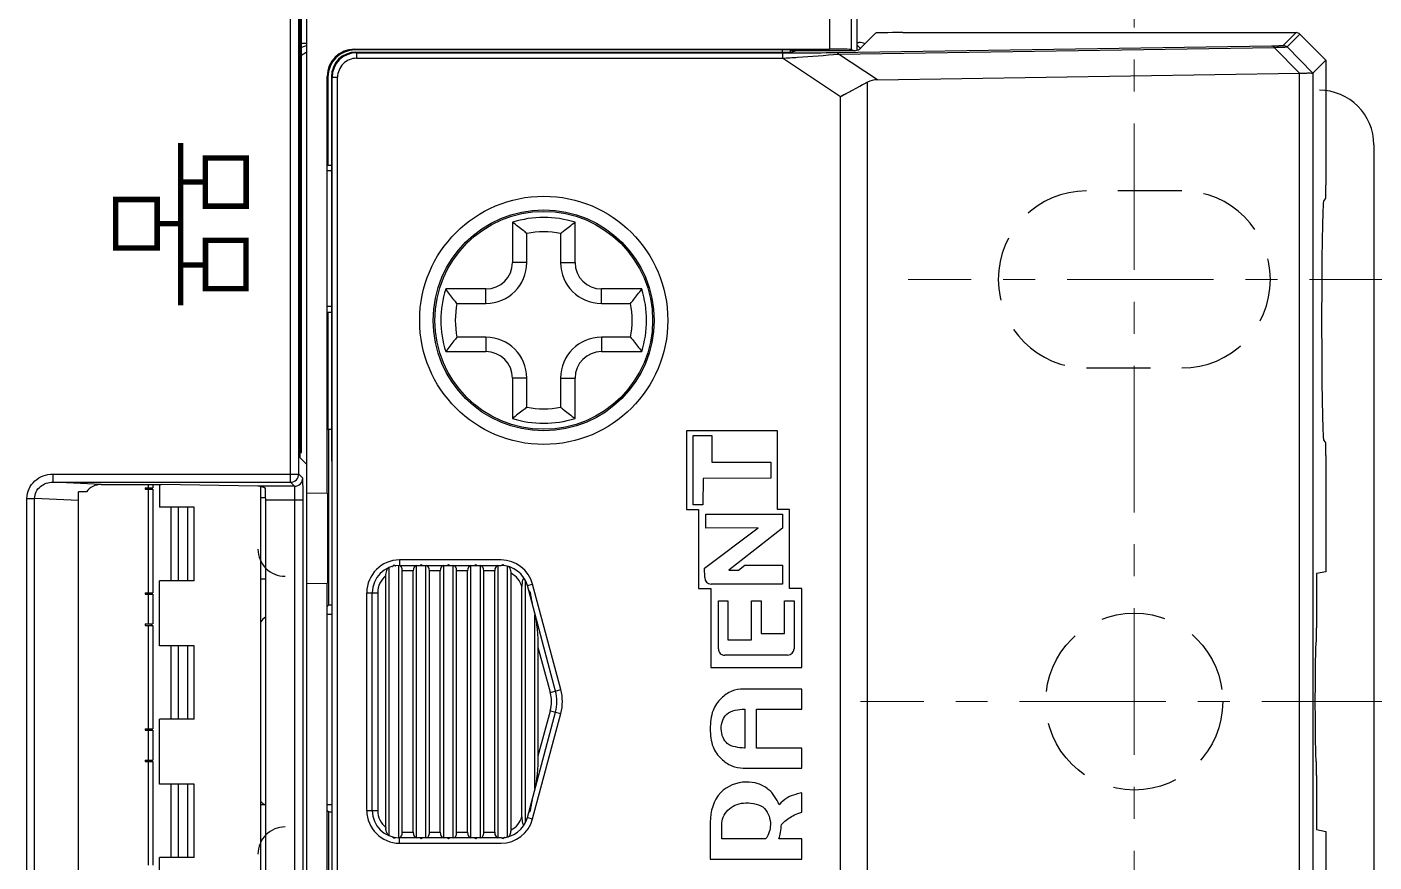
# Model space of a CAD drawing. Header units: millimetres. Extents: x 509 to 2357, y -197 to 647.
# Drawn here: x 2121.58 to 2171.08, y 577.44 to 608.11 of the extents above; entities that cross this region are included whole.
import ezdxf

# ---------------------------------------------------------------- set-up
doc = ezdxf.new("R2010")
doc.units = ezdxf.units.MM
doc.linetypes.add('CENTER', pattern=[17.8, 10.75, -2.35, 2.35, -2.35])
doc.linetypes.add('HIDDEN', pattern=[3.525, 2.35, -1.175])
doc.layers.get('0').update_dxf_attribs({"linetype": 'CONTINUOUS'})
doc.layers.add('3', color=112, linetype='CENTER', lineweight=15)
doc.layers.add('SU', color=7, linetype='CONTINUOUS')

msp = doc.modelspace()

# ---------------------------------------------------------------- linework, layer by layer
at = {"color": 7, "linetype": 'Continuous'}
for p, q in [((2152.071, 613.335), (2152.071, 607.258)), ((2131.269, 591.391), (2131.269, 610.517)), ((2151.87, 610.515), (2151.87, 607.28)), ((2131.569, 591.691), (2131.569, 610.222)), ((2131.626, 592.285), (2131.626, 610.166)), ((2131.671, 592.485), (2131.671, 609.985)), ((2131.871, 590.998), (2131.871, 609.925)), ((2151.071, 610.22), (2151.071, 607.293)), ((2152.768, 607.883), (2152.141, 607.256)), ((2153.768, 607.9), (2168.213, 607.9)), ((2167.744, 607.432), (2168.213, 607.9)), ((2131.671, 607.507), (2131.871, 607.507)), ((2151.313, 607.169), (2167.316, 607.416)), ((2151.406, 607.11), (2167.409, 607.356)), ((2152.071, 607.535), (2152.152, 607.535)), ((2168.344, 606.406), (2167.409, 607.356)), ((2167.885, 607.373), (2168.354, 607.842)), ((2168.831, 606.412), (2167.885, 607.373)), ((2168.354, 607.842), (2169.308, 606.887)), ((2133.614, 607.293), (2151.071, 607.293)), ((2149.329, 607.265), (2133.642, 607.265)), ((2133.671, 607.183), (2149.662, 607.183)), ((2133.696, 607.159), (2149.345, 607.159)), ((2133.696, 607.159), (2133.696, 606.959)), ((2133.696, 606.959), (2149.345, 606.959)), ((2149.329, 607.265), (2149.329, 607.183)), ((2149.345, 607.159), (2149.345, 606.959)), ((2151.479, 605.546), (2149.345, 606.959)), ((2149.703, 607.235), (2149.629, 607.26)), ((2149.629, 607.26), (2149.629, 607.183)), ((2149.662, 607.183), (2149.819, 607.235)), ((2152.003, 607.235), (2149.703, 607.235)), ((2149.703, 607.235), (2149.703, 607.185)), ((2152.83, 606.167), (2151.406, 607.11)), ((2151.87, 607.28), (2152.003, 607.235)), ((2152.003, 607.235), (2152.071, 607.258)), ((2152.141, 607.256), (2152.071, 607.256)), ((2168.833, 606.412), (2169.308, 606.887)), ((2169.308, 606.887), (2169.308, 602.303)), ((2152.83, 606.167), (2168.326, 606.406)), ((2168.326, 606.406), (2168.326, 560.265)), ((2168.833, 606.412), (2168.833, 560.259)), ((2132.614, 590.985), (2132.614, 606.293)), ((2132.642, 606.265), (2132.642, 603.035)), ((2132.771, 606.283), (2132.771, 602.835)), ((2132.771, 606.283), (2132.796, 606.259)), ((2132.796, 606.259), (2132.996, 606.259)), ((2132.796, 560.412), (2132.796, 606.259)), ((2132.996, 560.412), (2132.996, 606.259)), ((2152.472, 606.079), (2151.479, 605.546)), ((2152.472, 560.592), (2152.472, 606.079)), ((2151.479, 561.125), (2151.479, 605.546)), ((2171.071, 603.785), (2171.071, 562.885)), ((2132.642, 603.035), (2132.637, 603.035)), ((2132.642, 603.035), (2132.775, 603.033)), ((2132.777, 602.83), (2132.637, 602.831)), ((2132.777, 602.83), (2132.777, 597.841)), ((2169.3, 601.803), (2169.231, 601.735)), ((2139.421, 600.935), (2139.421, 599.457)), ((2141.722, 599.457), (2141.722, 600.935)), ((2139.95, 599.457), (2139.95, 600.525)), ((2141.193, 600.525), (2141.193, 599.457)), ((2139.95, 599.457), (2139.421, 599.457)), ((2141.193, 599.457), (2141.722, 599.457)), ((2138.45, 598.486), (2136.972, 598.486)), ((2138.45, 597.957), (2138.45, 598.486)), ((2144.171, 598.486), (2142.693, 598.486)), ((2142.693, 597.957), (2142.693, 598.486)), ((2137.381, 597.957), (2138.45, 597.957)), ((2142.693, 597.957), (2143.762, 597.957)), ((2132.777, 597.841), (2132.637, 597.84)), ((2132.642, 597.635), (2132.637, 597.635)), ((2132.642, 597.635), (2132.775, 597.638)), ((2132.642, 597.635), (2132.642, 593.335)), ((2132.771, 597.835), (2132.771, 592.984)), ((2138.45, 596.714), (2137.381, 596.714)), ((2138.45, 596.714), (2138.45, 596.185)), ((2143.762, 596.714), (2142.693, 596.714)), ((2142.693, 596.714), (2142.693, 596.185)), ((2136.972, 596.185), (2138.45, 596.185)), ((2142.693, 596.185), (2144.171, 596.185)), ((2139.95, 595.214), (2139.421, 595.214)), ((2139.421, 595.214), (2139.421, 593.736)), ((2139.95, 594.145), (2139.95, 595.214)), ((2141.193, 595.214), (2141.722, 595.214)), ((2141.193, 595.214), (2141.193, 594.145)), ((2141.722, 593.736), (2141.722, 595.214)), ((2132.642, 593.335), (2132.771, 593.335)), ((2132.671, 586.884), (2132.671, 593.335)), ((2149.16, 593.281), (2145.816, 593.281)), ((2145.816, 593.281), (2145.816, 590.383)), ((2146.065, 593.105), (2146.752, 593.105)), ((2146.066, 590.562), (2146.065, 593.105)), ((2146.752, 593.105), (2146.753, 592.127)), ((2149.16, 590.383), (2149.16, 593.281)), ((2132.771, 592.984), (2132.777, 592.164)), ((2169.3, 592.867), (2169.231, 592.936)), ((2131.626, 592.485), (2131.671, 592.485)), ((2131.626, 592.285), (2131.871, 592.04)), ((2146.753, 592.127), (2148.91, 592.123)), ((2148.91, 592.123), (2148.911, 591.537)), ((2169.308, 592.367), (2169.308, 588.103)), ((2122.534, 591.691), (2131.569, 591.691)), ((2122.534, 591.691), (2122.534, 591.391)), ((2131.716, 591.544), (2131.569, 591.691)), ((2146.425, 591.532), (2146.419, 590.56)), ((2148.911, 591.537), (2146.425, 591.532)), ((2122.534, 591.391), (2131.269, 591.391)), ((2124.304, 591.306), (2122.534, 591.391)), ((2123.772, 591.035), (2123.471, 591.035)), ((2123.471, 556.935), (2123.471, 591.035)), ((2124.304, 591.306), (2126.52, 591.306)), ((2125.921, 591.185), (2126.207, 591.185)), ((2125.921, 591.185), (2125.921, 591.135)), ((2125.921, 591.135), (2126.207, 591.135)), ((2126.031, 591.306), (2126.031, 591.185)), ((2126.031, 591.135), (2126.031, 587.335)), ((2126.152, 591.185), (2126.152, 591.135)), ((2126.207, 591.306), (2126.207, 591.185)), ((2126.207, 591.135), (2126.207, 587.335)), ((2126.452, 591.306), (2126.452, 590.475)), ((2130.072, 591.244), (2126.52, 591.306)), ((2131.416, 591.244), (2130.072, 591.244)), ((2130.171, 556.635), (2130.171, 591.232)), ((2131.416, 591.244), (2131.269, 591.391)), ((2121.582, 590.796), (2121.864, 590.796)), ((2121.582, 557.075), (2121.582, 590.796)), ((2123.471, 590.719), (2121.864, 590.796)), ((2121.864, 557.075), (2121.864, 590.796)), ((2130.171, 590.835), (2130.354, 590.835)), ((2130.354, 590.744), (2131.73, 590.744)), ((2130.354, 590.744), (2130.354, 557.127)), ((2131.43, 557.127), (2131.43, 590.744)), ((2131.73, 557.127), (2131.73, 590.744)), ((2131.871, 590.998), (2131.86, 590.998)), ((2131.86, 590.998), (2131.86, 587.672)), ((2131.871, 590.998), (2132.614, 590.985)), ((2132.637, 587.685), (2132.637, 590.985)), ((2146.419, 590.56), (2146.066, 590.562)), ((2127.726, 590.475), (2126.452, 590.475)), ((2126.882, 587.765), (2126.882, 590.475)), ((2127.154, 587.765), (2127.154, 590.475)), ((2127.5, 587.765), (2127.5, 590.475)), ((2127.726, 587.765), (2127.726, 590.475)), ((2145.816, 590.383), (2146.262, 590.383)), ((2146.262, 590.383), (2146.262, 587.485)), ((2146.527, 590.214), (2149.34, 590.214)), ((2146.527, 589.709), (2146.527, 590.214)), ((2149.606, 590.383), (2149.16, 590.383)), ((2149.34, 590.214), (2149.346, 589.704)), ((2149.606, 587.485), (2149.606, 590.383)), ((2146.483, 588.232), (2148.448, 589.713)), ((2148.448, 589.713), (2146.527, 589.709)), ((2149.346, 589.704), (2147.367, 588.163)), ((2134.898, 578.408), (2134.898, 588.263)), ((2135.071, 588.315), (2135.071, 588.353)), ((2135.245, 578.336), (2135.245, 588.335)), ((2139.004, 588.535), (2135.271, 588.535)), ((2135.271, 588.535), (2135.271, 588.335)), ((2135.271, 588.335), (2139.004, 588.335)), ((2135.771, 588.135), (2135.371, 588.135)), ((2135.371, 578.535), (2135.371, 588.135)), ((2135.771, 578.535), (2135.771, 588.135)), ((2135.898, 578.335), (2135.898, 588.335)), ((2136.071, 588.375), (2136.071, 588.335)), ((2136.245, 578.335), (2136.245, 588.335)), ((2136.771, 588.135), (2136.371, 588.135)), ((2136.371, 578.535), (2136.371, 588.135)), ((2136.771, 578.535), (2136.771, 588.135)), ((2136.898, 578.335), (2136.898, 588.335)), ((2137.071, 588.375), (2137.071, 588.335)), ((2137.245, 578.335), (2137.245, 588.335)), ((2137.771, 588.135), (2137.371, 588.135)), ((2137.371, 578.535), (2137.371, 588.135)), ((2137.771, 578.535), (2137.771, 588.135)), ((2137.898, 578.335), (2137.898, 588.335)), ((2138.071, 588.375), (2138.071, 588.335)), ((2138.245, 578.335), (2138.245, 588.335)), ((2138.771, 588.135), (2138.371, 588.135)), ((2138.371, 578.535), (2138.371, 588.135)), ((2138.771, 578.535), (2138.771, 588.135)), ((2138.898, 578.335), (2138.898, 588.335)), ((2139.071, 588.373), (2139.071, 588.333)), ((2139.245, 578.365), (2139.245, 588.306)), ((2139.371, 578.625), (2139.371, 588.046)), ((2146.485, 587.889), (2146.483, 588.232)), ((2147.367, 588.163), (2147.73, 588.162)), ((2147.73, 588.162), (2147.955, 588.346)), ((2147.955, 588.346), (2149.34, 588.351)), ((2149.34, 588.351), (2149.34, 587.653)), ((2169.308, 588.103), (2168.969, 588.035)), ((2127.726, 587.765), (2126.452, 587.765)), ((2126.452, 585.385), (2126.452, 587.765)), ((2130.354, 587.835), (2130.171, 587.835)), ((2131.871, 587.672), (2131.86, 587.672)), ((2131.871, 587.672), (2132.614, 587.685)), ((2131.871, 574.598), (2131.871, 587.672)), ((2132.614, 574.585), (2132.614, 587.685)), ((2134.771, 578.711), (2134.771, 587.96)), ((2139.771, 579.109), (2139.771, 587.562)), ((2139.898, 578.888), (2139.898, 587.783)), ((2139.97, 587.594), (2140.163, 587.646)), ((2141.007, 583.724), (2139.97, 587.594)), ((2141.2, 583.775), (2140.163, 587.646)), ((2149.34, 587.653), (2146.723, 587.653)), ((2168.969, 588.035), (2168.969, 586.047)), ((2125.921, 587.335), (2126.207, 587.335)), ((2125.921, 587.335), (2125.921, 587.285)), ((2125.921, 587.285), (2126.207, 587.285)), ((2126.031, 587.285), (2126.031, 586.185)), ((2126.152, 587.335), (2126.152, 587.285)), ((2126.207, 587.285), (2126.207, 586.185)), ((2134.071, 587.335), (2134.471, 587.335)), ((2134.071, 579.335), (2134.071, 587.335)), ((2134.271, 579.335), (2134.271, 587.335)), ((2134.471, 587.335), (2134.471, 579.335)), ((2140.071, 587.369), (2140.071, 587.216)), ((2146.262, 587.485), (2146.708, 587.485)), ((2146.708, 587.485), (2146.708, 584.586)), ((2150.052, 587.485), (2149.606, 587.485)), ((2150.052, 584.586), (2150.052, 587.485)), ((2132.671, 586.884), (2132.63, 586.843)), ((2132.671, 586.884), (2132.782, 586.884)), ((2146.987, 585.275), (2146.989, 587.03)), ((2146.989, 587.03), (2147.338, 587.03)), ((2147.338, 587.03), (2147.338, 585.601)), ((2148.207, 587.03), (2148.556, 587.03)), ((2148.207, 585.601), (2148.207, 587.03)), ((2148.556, 587.03), (2148.556, 585.838)), ((2149.418, 587.03), (2149.77, 587.03)), ((2149.418, 585.838), (2149.418, 587.03)), ((2149.77, 587.03), (2149.771, 585.278)), ((2125.921, 586.185), (2126.207, 586.185)), ((2125.921, 586.185), (2125.921, 586.135)), ((2125.921, 586.135), (2126.207, 586.135)), ((2126.031, 586.135), (2126.031, 582.335)), ((2126.152, 586.185), (2126.152, 586.135)), ((2126.207, 586.135), (2126.207, 582.335)), ((2132.778, 586.528), (2132.63, 586.528)), ((2140.245, 580.144), (2140.245, 586.527)), ((2147.338, 585.601), (2148.207, 585.601)), ((2148.556, 585.838), (2149.418, 585.838)), ((2127.726, 585.385), (2126.452, 585.385)), ((2126.882, 582.685), (2126.882, 585.385)), ((2127.154, 582.685), (2127.154, 585.385)), ((2127.5, 582.685), (2127.5, 585.385)), ((2127.726, 582.685), (2127.726, 585.385)), ((2140.371, 581.347), (2140.371, 585.323)), ((2140.814, 583.672), (2140.371, 585.323)), ((2168.96, 585.547), (2168.948, 585.535)), ((2146.708, 584.586), (2150.052, 584.586)), ((2149.533, 585.04), (2147.226, 585.037)), ((2140.814, 583.672), (2141.2, 583.775)), ((2150.052, 583.797), (2147.904, 583.797)), ((2150.052, 583.063), (2150.052, 583.797)), ((2127.726, 582.685), (2126.452, 582.685)), ((2126.452, 580.305), (2126.452, 582.685)), ((2139.97, 579.077), (2141.007, 582.947)), ((2140.163, 579.025), (2141.2, 582.895)), ((2140.371, 581.347), (2140.814, 582.999)), ((2140.814, 582.999), (2141.2, 582.895)), ((2147.965, 583.063), (2147.965, 581.63)), ((2148.39, 583.063), (2150.052, 583.063)), ((2148.39, 581.63), (2148.39, 583.063)), ((2125.921, 582.335), (2126.207, 582.335)), ((2125.921, 582.335), (2125.921, 582.285)), ((2125.921, 582.285), (2126.207, 582.285)), ((2126.031, 582.285), (2126.031, 581.185)), ((2126.152, 582.335), (2126.152, 582.285)), ((2126.207, 582.285), (2126.207, 581.185)), ((2150.052, 581.63), (2148.39, 581.63)), ((2150.052, 580.896), (2150.052, 581.63)), ((2125.921, 581.185), (2126.207, 581.185)), ((2125.921, 581.185), (2125.921, 581.135)), ((2125.921, 581.135), (2126.207, 581.135)), ((2126.031, 581.135), (2126.031, 577.335)), ((2126.152, 581.185), (2126.152, 581.135)), ((2126.207, 581.135), (2126.207, 577.335)), ((2168.96, 581.124), (2168.948, 581.136)), ((2147.904, 580.896), (2150.052, 580.896)), ((2168.969, 580.624), (2168.969, 578.635)), ((2127.726, 580.305), (2126.452, 580.305)), ((2126.882, 577.605), (2126.882, 580.305)), ((2127.154, 577.605), (2127.154, 580.305)), ((2127.5, 577.605), (2127.5, 580.305)), ((2127.726, 577.605), (2127.726, 580.305)), ((2150.052, 579.281), (2150.052, 579.99)), ((2130.354, 579.549), (2130.171, 579.549)), ((2132.778, 579.542), (2132.63, 579.542)), ((2132.63, 579.328), (2132.671, 579.287)), ((2132.671, 579.287), (2132.782, 579.287)), ((2132.671, 573.335), (2132.671, 579.287)), ((2134.071, 579.335), (2134.471, 579.335)), ((2140.071, 579.455), (2140.071, 579.302)), ((2139.97, 579.077), (2140.163, 579.025)), ((2146.692, 578.903), (2146.692, 577.552)), ((2147.121, 578.294), (2147.121, 578.879)), ((2135.071, 578.315), (2135.071, 578.356)), ((2139.004, 578.335), (2135.271, 578.335)), ((2135.271, 578.135), (2135.271, 578.335)), ((2135.371, 578.535), (2135.771, 578.535)), ((2136.071, 578.335), (2136.071, 578.296)), ((2136.371, 578.535), (2136.771, 578.535)), ((2137.071, 578.335), (2137.071, 578.296)), ((2137.371, 578.535), (2137.771, 578.535)), ((2138.071, 578.335), (2138.071, 578.296)), ((2138.371, 578.535), (2138.771, 578.535)), ((2139.071, 578.338), (2139.071, 578.298)), ((2148.724, 578.294), (2147.121, 578.294)), ((2150.052, 578.294), (2149.212, 578.294)), ((2150.052, 577.552), (2150.052, 578.294)), ((2168.969, 578.635), (2169.308, 578.568)), ((2169.308, 578.568), (2169.308, 574.303)), ((2135.271, 578.135), (2139.004, 578.135)), ((2127.726, 577.605), (2126.452, 577.605)), ((2126.452, 575.225), (2126.452, 577.605)), ((2146.692, 577.552), (2150.052, 577.552))]:
    msp.add_line(p, q, dxfattribs=at)
at = {"color": 7, "linetype": 'HIDDEN'}
for p, q in [((2164.021, 602.085), (2160.521, 602.085)), ((2160.521, 595.585), (2164.021, 595.585))]:
    msp.add_line(p, q, dxfattribs=at)
at = {"color": 7, "linetype": 'Continuous'}
for points in [[(2152.472, 606.079), (2152.381, 606.031), (2152.285, 605.979), (2152.182, 605.924)], [(2151.845, 605.742), (2151.725, 605.678), (2151.603, 605.612), (2151.479, 605.546)]]:
    msp.add_lwpolyline(points, dxfattribs=at)
at = {"const_width": 0.2, "elevation": -22.2}
for points in [[(2127.227, 597.882), (2127.227, 603.851)], [(2127.245, 602.415), (2128.145, 602.415)], [(2126.363, 600.886), (2127.249, 600.886)], [(2127.235, 599.371), (2128.126, 599.371)]]:
    msp.add_lwpolyline(points, dxfattribs=at)
for points in [[(2128.135, 601.529), (2128.135, 603.297), (2129.638, 603.297), (2129.638, 601.529)], [(2124.84, 599.995), (2124.84, 601.771), (2126.366, 601.771), (2126.366, 599.995)], [(2128.142, 598.499), (2128.142, 600.275), (2129.631, 600.275), (2129.631, 598.499)]]:
    msp.add_lwpolyline(points, close=True, dxfattribs=at)
at = {"color": 7, "linetype": 'Continuous'}
for radius in [4.558, 4.059, 4]:
    msp.add_circle((2140.571, 597.335), radius, dxfattribs=at)
at = {"color": 7, "linetype": 'HIDDEN'}
msp.add_circle((2162.271, 583.335), 3.25, dxfattribs=at)
at = {"color": 7, "linetype": 'Continuous'}
for centre, radius, start, end in [((2151.749, 606.936), 0.6, 51.2003, 54.7949), ((2151.746, 606.932), 0.604, 38.6253, 51.1993), ((2133.696, 606.259), 0.9, 90.0049, 179.9952), ((2133.696, 606.259), 0.7, 89.9996, 180.0005), ((2169.071, 603.785), 2, 0, 90), ((2140.571, 597.335), 3.779, 72.2783, 107.7217), ((2140.571, 597.335), 3.25, 78.9786, 101.0214), ((2138.45, 599.457), 1.5, 270, 0), ((2138.45, 599.457), 0.971, 270, 0), ((2142.693, 599.457), 1.5, 180, 270), ((2142.693, 599.457), 0.971, 180, 270), ((2140.571, 597.335), 3.779, 162.2783, 197.7217), ((2140.571, 597.335), 3.779, 342.2783, 17.7217), ((2140.571, 597.335), 3.25, 168.9786, 191.0214), ((2140.571, 597.335), 3.25, 348.9786, 11.0214), ((2138.45, 595.214), 1.5, 0, 90), ((2142.693, 595.214), 1.5, 90, 180), ((2138.45, 595.214), 0.971, 0, 90), ((2142.693, 595.214), 0.971, 90, 180), ((2140.571, 597.335), 3.25, 258.9786, 281.0214), ((2140.571, 597.335), 3.779, 252.2783, 287.7217), ((2135.271, 587.335), 1.2, 90, 180), ((2135.271, 587.335), 1, 90, 180), ((2134.954, 588.431), 0.141, 318.0142, 326.4327), ((2135.131, 588.397), 0.0711, 266.9014, 277.5656), ((2139.004, 587.335), 1, 15, 90.0935), ((2139.004, 587.335), 1.2, 15, 90), ((2139.004, 587.335), 0.8, 16.4315, 62.6672), ((2135.271, 587.335), 0.8, 128.6822, 180), ((2146.723, 587.89), 0.238, 180.2374, 270), ((2147.225, 585.274), 0.238, 179.9532, 270.0946), ((2149.533, 585.278), 0.238, 270.0946, 0.0249), ((2139.558, 583.335), 1.3, 345, 15), ((2139.558, 583.335), 1.5, 345, 15), ((2139.558, 583.335), 1.7, 345, 15), ((2130.477, 579.931), 0.404, 220.7896, 252.2339), ((2135.271, 579.335), 1.2, 180, 270), ((2135.271, 579.335), 1, 180, 270), ((2135.271, 579.335), 0.8, 180, 231.3178), ((2135.356, 578.711), 0.585, 180.0108, 183.024), ((2139.004, 579.335), 1, 269.9065, 345), ((2139.004, 579.335), 1.2, 270, 345), ((2139.004, 579.335), 0.8, 297.3328, 343.5685), ((2139.003, 578.264), 0.0714, 79.3201, 89.9879), ((2139.2, 578.204), 0.159, 137.8645, 143.7501), ((2138.921, 578.625), 0.451, 356.3615, 359.9819)]:
    msp.add_arc(centre, radius, start, end, dxfattribs=at)
at = {"color": 7, "linetype": 'HIDDEN'}
for centre, start, end in [((2160.521, 598.835), 90, 270), ((2164.021, 598.835), 270, 90)]:
    msp.add_arc(centre, 3.25, start, end, dxfattribs=at)
at = {"color": 7, "linetype": 'Continuous'}
for centre, major_axis, ratio, start_param, end_param in [((2153.768, 607.883), (1, 0), 0.017455, 1.570796, 3.124139), ((2168.213, 607.7), (0.141, 0.141), 0.999695, 0, 0.785246), ((2132.344, 606.007), (1.061, -1.061), 0.999695, 2.774237, 2.821412), ((2132.344, 606.007), (-1.061, 1.061), 0.999695, -0.465257, -0.367356), ((2132.522, 605.829), (1.061, -1.061), 0.999695, 2.804959, 2.959294), ((2133.614, 606.293), (0.707, -0.707), 0.999695, 2.356347, 3.926839), ((2133.642, 606.265), (0.707, -0.707), 0.999695, 8.639532, 10.210024), ((2133.672, 606.283), (0.637, -0.637), 0.999695, 2.356347, 3.926839), ((2149.329, 607.26), (0.3, 0), 0.017455, 0.05236, 1.570796), ((2151.071, 607.279), (0.8, 0), 0.017455, 0.05236, 1.570796), ((2167.333, 607.926), (-1.359, 1.387), 0.458061, -3.55212, -3.535919), ((2167.333, 607.913), (-1.5, 1.501), 0.01745, -3.178318, -3.141587), ((2153.746, 604.046), (-1.329, 2.001), 0.5299, -0.32785, -0.049348), ((2169.3, 602.303), (0, 0.5), 0.017455, -3.124139, -1.570796), ((2169.232, 597.335), (0, 4.4), 0.017455, 0.017453, 3.124139), ((2169.3, 592.367), (0, 0.5), 0.017455, -1.570796, -0.017453), ((2124.308, 590.706), (-0.638, 0.031), 0.939566, -1.519799, -0.530331), ((2130.063, 590.744), (0.5, 0), 1, 0.968788, 1.553343), ((2130.336, 590.744), (0, 0.5), 0.03697, -1.570796, -0.602009), ((2135.256, 588.135), (0, 0.2), 0.57735, -1.570796, -0.134379), ((2135.887, 588.135), (0, 0.2), 0.57735, 0, 1.570796), ((2136.002, 588.535), (0, 0.2), 0.57735, 3.141593, 3.782691), ((2136.141, 588.535), (0, 0.2), 0.57735, 2.500494, 3.141593), ((2136.256, 588.135), (0, 0.2), 0.57735, -1.570796, 0), ((2136.887, 588.135), (0, 0.2), 0.57735, 0, 1.570796), ((2137.002, 588.535), (0, 0.2), 0.57735, 3.141593, 3.782691), ((2137.141, 588.535), (0, 0.2), 0.57735, 2.500494, 3.141593), ((2137.256, 588.135), (0, 0.2), 0.57735, -1.570796, 0), ((2137.887, 588.135), (0, 0.2), 0.57735, 0, 1.570796), ((2138.002, 588.535), (0, 0.2), 0.57735, 3.141593, 3.782691), ((2138.141, 588.535), (0, 0.2), 0.57735, 2.500494, 3.141593), ((2138.256, 588.135), (0, 0.2), 0.57735, -1.570796, 0), ((2138.887, 588.135), (0, 0.2), 0.57735, 0, 1.570796), ((2140.002, 588.246), (-0.057, 0.885), 0.113516, 2.625564, 3.266663), ((2140.141, 587.731), (-0.057, 0.885), 0.113516, -4.29872, -3.657621), ((2130.661, 585.935), (0.59, 0), 0.999848, 2.118625, 2.55104), ((2140.256, 585.754), (-0.057, 0.885), 0.113516, -2.086825, -0.516029), ((2168.96, 586.047), (0, 0.5), 0.017455, -3.124139, -1.570796), ((2168.949, 583.335), (0, 2.2), 0.017455, 0.017453, 3.124139), ((2140.256, 580.916), (0.057, 0.885), 0.113516, -2.625564, -1.054768), ((2168.96, 580.624), (0, 0.5), 0.017455, -1.570796, -0.017453), ((2140.141, 578.94), (0.057, 0.885), 0.113516, 0.516029, 1.157127), ((2140.002, 578.425), (0.057, 0.885), 0.113516, 6.158115, 6.799214), ((2135.256, 578.535), (0, 0.2), 0.57735, -3.007214, -1.570796), ((2135.887, 578.535), (0, 0.2), 0.57735, -4.712389, -3.141593), ((2136.002, 578.135), (0, 0.2), 0.57735, 5.642087, 6.283185), ((2136.141, 578.135), (0, 0.2), 0.57735, 6.283185, 6.924284), ((2136.256, 578.535), (0, 0.2), 0.57735, -3.141593, -1.570796), ((2136.887, 578.535), (0, 0.2), 0.57735, -4.712389, -3.141593), ((2137.002, 578.135), (0, 0.2), 0.57735, 5.642087, 6.283185), ((2137.141, 578.135), (0, 0.2), 0.57735, 6.283185, 6.924284), ((2137.256, 578.535), (0, 0.2), 0.57735, -3.141593, -1.570796), ((2137.887, 578.535), (0, 0.2), 0.57735, -4.712389, -3.141593), ((2138.002, 578.135), (0, 0.2), 0.57735, 5.642087, 6.283185), ((2138.141, 578.135), (0, 0.2), 0.57735, 6.283185, 6.924284), ((2138.256, 578.535), (0, 0.2), 0.57735, -3.141593, -1.570796), ((2138.887, 578.535), (0, 0.2), 0.57735, -4.712389, -3.141593)]:
    msp.add_ellipse(centre, major_axis=major_axis, ratio=ratio, start_param=start_param, end_param=end_param, dxfattribs=at)
for points in [[(2152.377, 607.492), (2152.306, 607.52), (2152.229, 607.535), (2152.152, 607.535)], [(2167.744, 607.432), (2167.795, 607.432), (2167.849, 607.409), (2167.885, 607.373)], [(2131.269, 591.391), (2131.346, 591.391), (2131.505, 591.455), (2131.569, 591.614), (2131.569, 591.691)], [(2131.416, 591.244), (2131.493, 591.244), (2131.652, 591.308), (2131.716, 591.467), (2131.716, 591.544)], [(2139.062, 588.362), (2139.065, 588.366), (2139.068, 588.369), (2139.071, 588.373)], [(2139.128, 588.329), (2139.132, 588.328), (2139.136, 588.327), (2139.141, 588.326)], [(2139.783, 587.758), (2139.772, 587.694), (2139.771, 587.627), (2139.771, 587.562)], [(2149.271, 578.527), (2149.283, 578.624), (2149.297, 578.72), (2149.31, 578.817)], [(2135.061, 578.329), (2135.064, 578.325), (2135.068, 578.32), (2135.071, 578.315)], [(2135.127, 578.345), (2135.131, 578.345), (2135.136, 578.345), (2135.141, 578.344)], [(2149.212, 578.294), (2149.236, 578.37), (2149.258, 578.448), (2149.271, 578.527)]]:
    msp.add_open_spline(points, degree=3, dxfattribs=at)
for points, knots in [([(2167.316, 607.416), (2167.376, 607.416), (2167.46, 607.418), (2167.565, 607.421), (2167.626, 607.422), (2167.674, 607.425), (2167.71, 607.426), (2167.73, 607.43), (2167.742, 607.43), (2167.744, 607.432)], [0, 0, 0, 0, 0.418148, 0.590042, 0.733477, 0.846561, 0.928496, 0.979183, 1, 1, 1, 1]), ([(2167.316, 607.416), (2167.325, 607.415), (2167.363, 607.409), (2167.393, 607.38), (2167.409, 607.356)], [0, 0, 0, 0, 0.229597, 1, 1, 1, 1]), ([(2167.409, 607.356), (2167.474, 607.359), (2167.589, 607.363), (2167.734, 607.37), (2167.828, 607.372), (2167.872, 607.374), (2167.885, 607.373)], [0, 0, 0, 0, 0.409614, 0.721111, 0.919295, 1, 1, 1, 1]), ([(2149.345, 607.159), (2149.519, 607.159), (2150.175, 607.159), (2150.831, 607.162), (2151.313, 607.169)], [0, 0, 0, 0, 0.265849, 1, 1, 1, 1]), ([(2149.345, 606.959), (2149.53, 606.971), (2150.217, 607.019), (2150.904, 607.067), (2151.406, 607.11)], [0, 0, 0, 0, 0.268836, 1, 1, 1, 1]), ([(2151.313, 607.169), (2151.322, 607.169), (2151.359, 607.162), (2151.39, 607.134), (2151.406, 607.11)], [0, 0, 0, 0, 0.229595, 1, 1, 1, 1]), ([(2168.344, 606.406), (2168.409, 606.409), (2168.524, 606.413), (2168.672, 606.42), (2168.768, 606.417), (2168.817, 606.417), (2168.831, 606.412)], [0, 0, 0, 0, 0.400019, 0.707195, 0.909419, 1, 1, 1, 1]), ([(2139.95, 600.525), (2139.906, 600.562), (2139.733, 600.702), (2139.556, 600.837), (2139.421, 600.935)], [0, 0, 0, 0, 0.254198, 1, 1, 1, 1]), ([(2141.193, 600.525), (2141.237, 600.562), (2141.41, 600.702), (2141.587, 600.837), (2141.722, 600.935)], [0, 0, 0, 0, 0.254198, 1, 1, 1, 1]), ([(2137.381, 597.957), (2137.345, 598.001), (2137.205, 598.174), (2137.07, 598.351), (2136.972, 598.486)], [0, 0, 0, 0, 0.254198, 1, 1, 1, 1]), ([(2143.762, 597.957), (2143.798, 598.001), (2143.938, 598.174), (2144.073, 598.351), (2144.171, 598.486)], [0, 0, 0, 0, 0.254198, 1, 1, 1, 1]), ([(2137.381, 596.714), (2137.345, 596.67), (2137.205, 596.497), (2137.07, 596.319), (2136.972, 596.185)], [0, 0, 0, 0, 0.254198, 1, 1, 1, 1]), ([(2143.762, 596.714), (2143.798, 596.67), (2143.938, 596.497), (2144.073, 596.319), (2144.171, 596.185)], [0, 0, 0, 0, 0.254198, 1, 1, 1, 1]), ([(2139.95, 594.145), (2139.906, 594.109), (2139.733, 593.969), (2139.556, 593.834), (2139.421, 593.736)], [0, 0, 0, 0, 0.254198, 1, 1, 1, 1]), ([(2141.193, 594.145), (2141.237, 594.109), (2141.41, 593.969), (2141.587, 593.834), (2141.722, 593.736)], [0, 0, 0, 0, 0.254198, 1, 1, 1, 1]), ([(2121.582, 590.796), (2121.582, 590.916), (2121.635, 591.159), (2121.855, 591.456), (2122.171, 591.648), (2122.414, 591.691), (2122.534, 591.691)], [0, 0, 0, 0, 0.249547, 0.499387, 0.749538, 1, 1, 1, 1]), ([(2131.727, 591.245), (2131.726, 591.286), (2131.725, 591.359), (2131.723, 591.443), (2131.721, 591.493), (2131.72, 591.519), (2131.718, 591.534), (2131.718, 591.542), (2131.716, 591.544)], [0, 0, 0, 0, 0.413086, 0.72645, 0.840831, 0.925093, 0.978258, 1, 1, 1, 1]), ([(2121.864, 590.796), (2121.864, 590.879), (2121.904, 591.046), (2122.115, 591.307), (2122.372, 591.391), (2122.534, 591.391)], [0, 0, 0, 0, 0.252492, 0.50465, 1, 1, 1, 1]), ([(2131.43, 590.744), (2131.43, 590.807), (2131.43, 590.899), (2131.428, 591.016), (2131.426, 591.09), (2131.424, 591.151), (2131.423, 591.199), (2131.418, 591.225), (2131.42, 591.242), (2131.416, 591.244)], [0, 0, 0, 0, 0.37818, 0.549487, 0.700199, 0.824643, 0.918139, 0.977222, 1, 1, 1, 1]), ([(2131.73, 590.744), (2131.73, 590.789), (2131.73, 590.956), (2131.729, 591.123), (2131.727, 591.245)], [0, 0, 0, 0, 0.268813, 1, 1, 1, 1]), ([(2134.771, 587.96), (2134.771, 588.024), (2134.787, 588.13), (2134.845, 588.241), (2134.887, 588.259)], [0, 0, 0, 0, 0.582452, 1, 1, 1, 1]), ([(2135.002, 588.299), (2135.007, 588.3), (2135.029, 588.309), (2135.047, 588.323), (2135.059, 588.337)], [0, 0, 0, 0, 0.229169, 1, 1, 1, 1]), ([(2135.071, 588.356), (2135.076, 588.351), (2135.091, 588.336), (2135.112, 588.327), (2135.127, 588.326)], [0, 0, 0, 0, 0.282337, 1, 1, 1, 1]), ([(2139.003, 588.335), (2139.018, 588.335), (2139.041, 588.344), (2139.057, 588.358), (2139.062, 588.362)], [0, 0, 0, 0, 0.72109, 1, 1, 1, 1]), ([(2139.071, 588.373), (2139.075, 588.368), (2139.091, 588.349), (2139.111, 588.334), (2139.128, 588.329)], [0, 0, 0, 0, 0.281934, 1, 1, 1, 1]), ([(2139.371, 588.046), (2139.371, 588.104), (2139.357, 588.199), (2139.294, 588.293), (2139.256, 588.303)], [0, 0, 0, 0, 0.594338, 1, 1, 1, 1]), ([(2139.887, 587.805), (2139.88, 587.819), (2139.868, 587.837), (2139.845, 587.853), (2139.816, 587.851), (2139.793, 587.811), (2139.786, 587.778), (2139.783, 587.758)], [0, 0, 0, 0, 0.248631, 0.347935, 0.437917, 0.675431, 1, 1, 1, 1]), ([(2147.904, 583.797), (2147.761, 583.797), (2147.461, 583.736), (2147.057, 583.464), (2146.725, 582.986), (2146.692, 582.563), (2146.692, 582.335)], [0, 0, 0, 0, 0.203752, 0.42072, 0.676809, 1, 1, 1, 1]), ([(2147.965, 581.63), (2147.96, 581.63), (2147.842, 581.629), (2147.621, 581.658), (2147.311, 581.757), (2147.134, 582.025), (2147.075, 582.332), (2147.123, 582.639), (2147.289, 582.917), (2147.607, 583.027), (2147.837, 583.064), (2147.96, 583.063), (2147.965, 583.063)], [0, 0, 0, 0, 0.005416, 0.137634, 0.263124, 0.367242, 0.496164, 0.621106, 0.725469, 0.856372, 0.99474, 1, 1, 1, 1]), ([(2146.692, 582.335), (2146.692, 582.111), (2146.724, 581.694), (2147.061, 581.228), (2147.46, 580.957), (2147.761, 580.896), (2147.904, 580.896)], [0, 0, 0, 0, 0.321075, 0.575157, 0.794226, 1, 1, 1, 1]), ([(2149.221, 579.545), (2149.129, 579.757), (2148.923, 580.094), (2148.447, 580.346), (2147.819, 580.429), (2146.903, 580.084), (2146.692, 579.288), (2146.692, 578.903)], [0, 0, 0, 0, 0.185947, 0.301159, 0.420412, 0.690591, 1, 1, 1, 1]), ([(2150.052, 579.99), (2149.979, 579.972), (2149.793, 579.917), (2149.483, 579.817), (2149.305, 579.638), (2149.221, 579.545)], [0, 0, 0, 0, 0.234098, 0.607658, 1, 1, 1, 1]), ([(2147.121, 578.879), (2147.121, 579.074), (2147.307, 579.371), (2147.667, 579.581), (2148.017, 579.631), (2148.364, 579.589), (2148.607, 579.496), (2148.686, 579.411)], [0, 0, 0, 0, 0.29679, 0.462673, 0.630097, 0.821919, 1, 1, 1, 1]), ([(2148.686, 579.411), (2148.83, 579.254), (2148.936, 578.93), (2148.864, 578.543), (2148.793, 578.363), (2148.724, 578.294)], [0, 0, 0, 0, 0.537186, 0.751987, 1, 1, 1, 1]), ([(2149.31, 578.817), (2149.355, 578.883), (2149.478, 578.985), (2149.678, 579.123), (2149.874, 579.214), (2150.003, 579.264), (2150.052, 579.281)], [0, 0, 0, 0, 0.269847, 0.530763, 0.8247, 1, 1, 1, 1]), ([(2134.825, 578.476), (2134.817, 578.489), (2134.788, 578.554), (2134.775, 578.625), (2134.772, 578.68)], [0, 0, 0, 0, 0.22313, 1, 1, 1, 1]), ([(2139.771, 579.109), (2139.771, 579.055), (2139.772, 578.982), (2139.783, 578.911), (2139.786, 578.894)], [0, 0, 0, 0, 0.755915, 1, 1, 1, 1]), ([(2139.786, 578.894), (2139.79, 578.877), (2139.797, 578.848), (2139.824, 578.816), (2139.849, 578.82), (2139.869, 578.835), (2139.88, 578.853), (2139.887, 578.866)], [0, 0, 0, 0, 0.3196, 0.542398, 0.635265, 0.741173, 1, 1, 1, 1]), ([(2134.887, 578.412), (2134.881, 578.415), (2134.855, 578.43), (2134.837, 578.455), (2134.825, 578.476)], [0, 0, 0, 0, 0.216245, 1, 1, 1, 1]), ([(2135.002, 578.372), (2135.008, 578.371), (2135.031, 578.362), (2135.049, 578.344), (2135.061, 578.329)], [0, 0, 0, 0, 0.22512, 1, 1, 1, 1]), ([(2135.071, 578.315), (2135.076, 578.319), (2135.091, 578.334), (2135.112, 578.344), (2135.127, 578.345)], [0, 0, 0, 0, 0.280004, 1, 1, 1, 1]), ([(2139.071, 578.298), (2139.067, 578.303), (2139.052, 578.319), (2139.032, 578.331), (2139.016, 578.334)], [0, 0, 0, 0, 0.282453, 1, 1, 1, 1]), ([(2139.141, 578.345), (2139.135, 578.344), (2139.113, 578.338), (2139.094, 578.324), (2139.082, 578.311)], [0, 0, 0, 0, 0.228428, 1, 1, 1, 1]), ([(2139.256, 578.368), (2139.262, 578.369), (2139.286, 578.379), (2139.305, 578.399), (2139.316, 578.416)], [0, 0, 0, 0, 0.219952, 1, 1, 1, 1]), ([(2139.316, 578.416), (2139.324, 578.427), (2139.354, 578.483), (2139.367, 578.547), (2139.371, 578.596)], [0, 0, 0, 0, 0.217232, 1, 1, 1, 1])]:
    msp.add_open_spline(points, degree=3, knots=knots, dxfattribs=at)
at = {"layer": '3', "linetype": 'CENTER', "ltscale": 0.5}
for p, q in [((2162.271, 554.685), (2162.271, 611.35)), ((2174.083, 598.835), (2153.96, 598.835)), ((2172.333, 583.335), (2152.21, 583.335))]:
    msp.add_line(p, q, dxfattribs=at)
at = {"layer": 'SU', "color": 7, "linetype": 'Continuous'}
for centre, start, end in [((2131.071, 588.935), 179.9985, 270.0015), ((2131.071, 577.735), 89.9996, 180.0004)]:
    msp.add_arc(centre, 1, start, end, dxfattribs=at)

doc.saveas('drawing.dxf')
